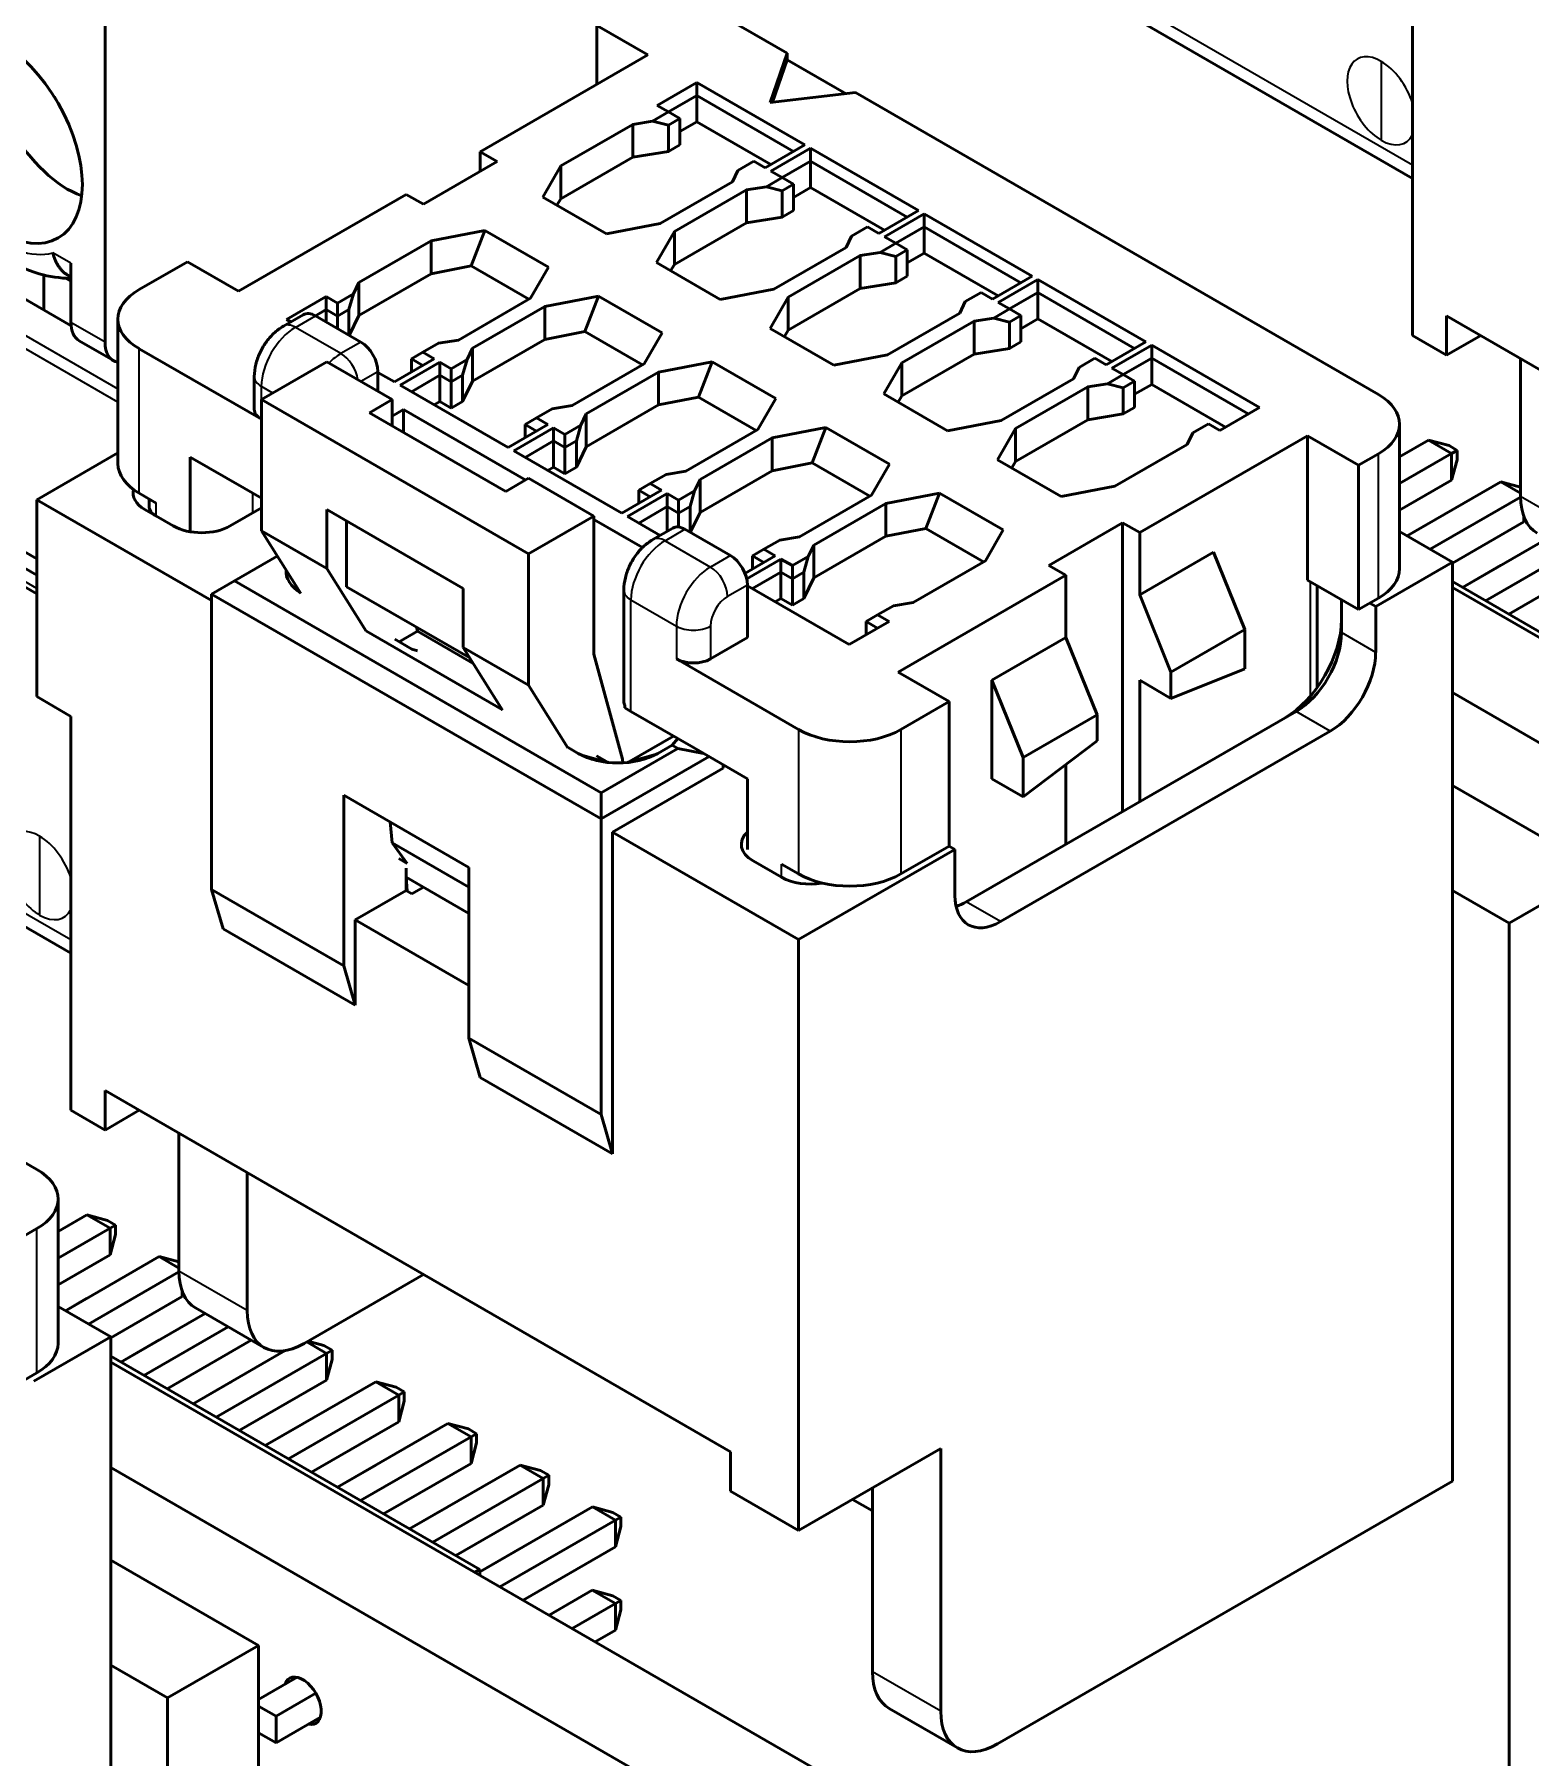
# Model space of a CAD drawing. Header units: millimetres. Extents: x 3100 to 5091, y 868 to 1900.
# Drawn here: x 4160.85 to 4179.46, y 1714.33 to 1735.76 of the extents above; entities that cross this region are included whole.
import ezdxf

# ---------------------------------------------------------------- set-up
doc = ezdxf.new("R2010")
doc.units = ezdxf.units.MM
doc.header["$LTSCALE"] = 1.8
doc.layers.add('외형선(ISO)', color=7, linetype='Continuous', lineweight=50)
doc.layers.add('좁은 외형선(ISO)', color=7, linetype='Continuous', lineweight=35)

msp = doc.modelspace()

# ---------------------------------------------------------------- linework, layer by layer
at = {"layer": '외형선(ISO)'}
for p, q in [((4169.58, 1738.827), (4177.994, 1733.969)), ((4177.994, 1732.015), (4177.994, 1736.914)), ((4161.731, 1731.934), (4161.731, 1736.669)), ((4167.847, 1735.139), (4167.847, 1735.873)), ((4167.847, 1735.873), (4168.484, 1735.506)), ((4169.367, 1736.016), (4170.216, 1735.526)), ((4166.398, 1734.302), (4168.484, 1735.506)), ((4170.216, 1735.526), (4170.004, 1734.914)), ((4170.216, 1735.445), (4170.033, 1734.917)), ((4170.216, 1735.526), (4170.216, 1735.445)), ((4170.947, 1735.023), (4170.216, 1735.445)), ((4169.092, 1735.163), (4168.597, 1734.877)), ((4170.435, 1734.387), (4169.092, 1735.163)), ((4169.092, 1735.163), (4169.092, 1735)), ((4161.1, 1734.983), (4161.192, 1734.823)), ((4169.092, 1735), (4168.738, 1734.796)), ((4169.092, 1735), (4169.092, 1734.673)), ((4170.294, 1734.306), (4169.092, 1735)), ((4170.004, 1734.914), (4171.064, 1735.036)), ((4171.064, 1735.036), (4177.57, 1731.281)), ((4168.738, 1734.796), (4168.542, 1734.682)), ((4168.597, 1734.877), (4168.738, 1734.796)), ((4168.738, 1734.796), (4168.88, 1734.714)), ((4167.398, 1734.124), (4168.296, 1734.642)), ((4168.542, 1734.682), (4168.296, 1734.642)), ((4168.296, 1734.642), (4168.296, 1734.234)), ((4168.542, 1734.682), (4168.738, 1734.632)), ((4168.88, 1734.714), (4168.738, 1734.632)), ((4168.738, 1734.632), (4168.738, 1734.306)), ((4168.88, 1734.714), (4168.88, 1734.387)), ((4169.092, 1734.673), (4168.88, 1734.551)), ((4170.011, 1734.142), (4169.092, 1734.673)), ((4160.882, 1729.035), (4151.584, 1734.404)), ((4160.882, 1729.239), (4151.76, 1734.506)), ((4168.738, 1734.306), (4168.296, 1734.234)), ((4168.88, 1734.387), (4168.738, 1734.306)), ((4169.94, 1734.102), (4170.435, 1734.387)), ((4170.506, 1734.347), (4170.011, 1734.061)), ((4171.849, 1733.571), (4170.506, 1734.347)), ((4170.506, 1734.347), (4170.506, 1734.183)), ((4151.625, 1734.149), (4160.882, 1728.804)), ((4165.69, 1733.648), (4166.61, 1734.179)), ((4166.398, 1734.302), (4166.398, 1734.057)), ((4166.61, 1734.179), (4166.398, 1734.302)), ((4167.175, 1733.738), (4167.398, 1734.124)), ((4167.398, 1733.716), (4168.296, 1734.234)), ((4167.398, 1734.124), (4167.398, 1733.716)), ((4169.602, 1734.07), (4169.799, 1734.183)), ((4169.799, 1734.183), (4169.94, 1734.102)), ((4170.506, 1734.183), (4170.152, 1733.979)), ((4170.506, 1734.183), (4170.506, 1733.857)), ((4171.708, 1733.489), (4170.506, 1734.183)), ((4169.534, 1733.928), (4168.636, 1733.41)), ((4169.534, 1733.928), (4169.602, 1734.07)), ((4170.152, 1733.979), (4169.956, 1733.866)), ((4170.011, 1734.061), (4170.152, 1733.979)), ((4170.152, 1733.979), (4170.294, 1733.897)), ((4170.294, 1733.897), (4170.152, 1733.816)), ((4170.294, 1733.897), (4170.294, 1733.571)), ((4163.392, 1732.567), (4165.478, 1733.771)), ((4165.478, 1733.771), (4165.69, 1733.648)), ((4167.967, 1733.281), (4167.175, 1733.738)), ((4167.352, 1733.636), (4167.398, 1733.716)), ((4168.812, 1733.308), (4169.71, 1733.826)), ((4169.956, 1733.866), (4169.71, 1733.826)), ((4169.71, 1733.826), (4169.71, 1733.418)), ((4169.956, 1733.866), (4170.152, 1733.816)), ((4170.152, 1733.816), (4170.152, 1733.489)), ((4170.506, 1733.857), (4170.294, 1733.734)), ((4171.425, 1733.326), (4170.506, 1733.857)), ((4170.152, 1733.489), (4169.71, 1733.418)), ((4170.294, 1733.571), (4170.152, 1733.489)), ((4171.354, 1733.285), (4171.849, 1733.571)), ((4171.92, 1733.53), (4171.425, 1733.244)), ((4173.264, 1732.754), (4171.92, 1733.53)), ((4171.92, 1733.53), (4171.92, 1733.367)), ((4165.786, 1733.193), (4166.454, 1733.322)), ((4166.284, 1732.881), (4166.454, 1733.322)), ((4166.454, 1733.322), (4167.246, 1732.865)), ((4168.636, 1733.41), (4167.967, 1733.281)), ((4168.59, 1732.922), (4168.812, 1733.308)), ((4168.812, 1732.899), (4169.71, 1733.418)), ((4168.812, 1733.308), (4168.812, 1732.899)), ((4170.948, 1733.112), (4171.017, 1733.253)), ((4171.017, 1733.253), (4171.213, 1733.367)), ((4171.213, 1733.367), (4171.354, 1733.285)), ((4171.425, 1733.244), (4171.567, 1733.163)), ((4171.92, 1733.367), (4171.567, 1733.163)), ((4171.92, 1733.367), (4171.92, 1733.04)), ((4173.122, 1732.673), (4171.92, 1733.367)), ((4164.888, 1732.675), (4165.786, 1733.193)), ((4165.786, 1733.193), (4165.786, 1732.785)), ((4170.948, 1733.112), (4170.05, 1732.593)), ((4171.37, 1733.049), (4171.125, 1733.01)), ((4171.567, 1733.163), (4171.37, 1733.049)), ((4171.37, 1733.049), (4171.567, 1732.999)), ((4171.567, 1733.163), (4171.708, 1733.081)), ((4171.708, 1733.081), (4171.567, 1732.999)), ((4171.708, 1733.081), (4171.708, 1732.754)), ((4171.92, 1733.04), (4171.708, 1732.918)), ((4172.839, 1732.509), (4171.92, 1733.04)), ((4161.306, 1732.914), (4161.306, 1732.179)), ((4162.756, 1732.934), (4162.155, 1732.587)), ((4162.756, 1732.934), (4163.392, 1732.567)), ((4165.786, 1732.785), (4166.284, 1732.881)), ((4166.284, 1732.881), (4167.002, 1732.467)), ((4167.246, 1732.865), (4167.023, 1732.479)), ((4169.382, 1732.464), (4168.59, 1732.922)), ((4168.766, 1732.82), (4168.812, 1732.899)), ((4170.227, 1732.491), (4171.125, 1733.01)), ((4171.125, 1733.01), (4171.125, 1732.601)), ((4171.567, 1732.999), (4171.567, 1732.673)), ((4161.308, 1732.137), (4160.324, 1732.705)), ((4160.971, 1732.332), (4160.971, 1732.768)), ((4161.243, 1732.729), (4161.306, 1732.693)), ((4161.306, 1732.744), (4161.262, 1732.77)), ((4164.888, 1732.675), (4164.819, 1732.533)), ((4164.888, 1732.266), (4165.786, 1732.785)), ((4164.888, 1732.675), (4164.888, 1732.266)), ((4170.05, 1732.593), (4169.382, 1732.464)), ((4170.227, 1732.083), (4171.125, 1732.601)), ((4171.567, 1732.673), (4171.125, 1732.601)), ((4171.708, 1732.754), (4171.567, 1732.673)), ((4172.769, 1732.469), (4173.264, 1732.754)), ((4173.334, 1732.714), (4172.839, 1732.428)), ((4174.678, 1731.938), (4173.334, 1732.714)), ((4173.334, 1732.714), (4173.334, 1732.55)), ((4164.481, 1732.501), (4163.986, 1732.215)), ((4164.623, 1732.42), (4164.481, 1732.501)), ((4164.481, 1732.501), (4164.481, 1732.338)), ((4164.819, 1732.533), (4164.623, 1732.42)), ((4164.623, 1732.42), (4164.623, 1732.256)), ((4164.819, 1732.533), (4164.764, 1732.338)), ((4167.023, 1732.479), (4166.125, 1731.96)), ((4166.302, 1731.858), (4167.2, 1732.377)), ((4167.2, 1732.377), (4167.868, 1732.505)), ((4167.2, 1732.377), (4167.2, 1731.968)), ((4167.699, 1732.064), (4167.868, 1732.505)), ((4167.868, 1732.505), (4168.66, 1732.048)), ((4170.004, 1732.105), (4170.227, 1732.491)), ((4170.227, 1732.491), (4170.227, 1732.083)), ((4172.362, 1732.295), (4172.431, 1732.437)), ((4172.431, 1732.437), (4172.627, 1732.55)), ((4172.627, 1732.55), (4172.769, 1732.469)), ((4172.839, 1732.428), (4172.981, 1732.346)), ((4173.334, 1732.55), (4172.981, 1732.346)), ((4173.334, 1732.55), (4173.334, 1732.224)), ((4174.536, 1731.856), (4173.334, 1732.55)), ((4161.891, 1730.423), (4161.891, 1732.22)), ((4163.949, 1732.132), (4164.197, 1732.275)), ((4163.986, 1732.215), (4164.04, 1732.185)), ((4164.481, 1732.338), (4164.347, 1732.26)), ((4164.913, 1731.934), (4164.347, 1732.26)), ((4164.481, 1732.338), (4164.481, 1732.183)), ((4164.623, 1732.256), (4164.481, 1732.338)), ((4164.764, 1732.338), (4164.623, 1732.256)), ((4164.623, 1732.256), (4164.623, 1732.101)), ((4164.764, 1732.338), (4164.764, 1732.019)), ((4164.888, 1732.266), (4164.767, 1732.018)), ((4172.362, 1732.295), (4171.464, 1731.777)), ((4171.641, 1731.675), (4172.539, 1732.193)), ((4172.784, 1732.233), (4172.539, 1732.193)), ((4172.539, 1732.193), (4172.539, 1731.785)), ((4172.981, 1732.346), (4172.784, 1732.233)), ((4172.784, 1732.233), (4172.981, 1732.183)), ((4172.981, 1732.346), (4173.122, 1732.264)), ((4173.122, 1732.264), (4172.981, 1732.183)), ((4172.981, 1732.183), (4172.981, 1731.856)), ((4173.122, 1732.264), (4173.122, 1731.938)), ((4173.334, 1732.224), (4173.122, 1732.101)), ((4174.254, 1731.693), (4173.334, 1732.224)), ((4178.418, 1731.77), (4178.418, 1732.26)), ((4186.197, 1727.77), (4178.418, 1732.26)), ((4161.41, 1731.95), (4161.834, 1731.705)), ((4165.88, 1731.921), (4166.125, 1731.96)), ((4166.302, 1731.45), (4167.2, 1731.968)), ((4167.2, 1731.968), (4167.699, 1732.064)), ((4167.699, 1732.064), (4168.416, 1731.65)), ((4168.66, 1732.048), (4168.438, 1731.662)), ((4170.796, 1731.648), (4170.004, 1732.105)), ((4170.181, 1732.003), (4170.227, 1732.083)), ((4178.418, 1731.77), (4177.994, 1732.015)), ((4178.418, 1731.77), (4178.843, 1732.015)), ((4163.675, 1730.974), (4162.155, 1731.852)), ((4165.683, 1731.807), (4165.542, 1731.726)), ((4165.683, 1731.807), (4165.88, 1731.921)), ((4165.825, 1731.726), (4165.683, 1731.807)), ((4166.302, 1731.858), (4166.233, 1731.716)), ((4166.302, 1731.858), (4166.302, 1731.45)), ((4171.464, 1731.777), (4170.796, 1731.648)), ((4171.641, 1731.266), (4172.539, 1731.785)), ((4172.981, 1731.856), (4172.539, 1731.785)), ((4173.122, 1731.938), (4172.981, 1731.856)), ((4173.845, 1731.62), (4174.041, 1731.734)), ((4174.041, 1731.734), (4174.183, 1731.652)), ((4174.183, 1731.652), (4174.678, 1731.938)), ((4174.749, 1731.897), (4174.254, 1731.611)), ((4174.749, 1731.734), (4174.395, 1731.53)), ((4176.092, 1731.121), (4174.749, 1731.897)), ((4174.749, 1731.897), (4174.749, 1731.734)), ((4175.951, 1731.04), (4174.749, 1731.734)), ((4174.749, 1731.734), (4174.749, 1731.407)), ((4164.488, 1731.689), (4163.675, 1731.219)), ((4164.488, 1731.689), (4165.302, 1731.219)), ((4165.125, 1731.321), (4165.125, 1731.566)), ((4165.125, 1731.558), (4165.33, 1731.44)), ((4165.33, 1731.44), (4165.825, 1731.726)), ((4165.896, 1731.685), (4165.401, 1731.399)), ((4165.542, 1731.726), (4165.542, 1731.562)), ((4165.683, 1731.644), (4165.542, 1731.726)), ((4165.896, 1731.521), (4165.542, 1731.317)), ((4166.037, 1731.603), (4165.896, 1731.685)), ((4165.896, 1731.685), (4165.896, 1731.521)), ((4165.896, 1731.521), (4165.896, 1731.195)), ((4166.037, 1731.44), (4165.896, 1731.521)), ((4166.233, 1731.716), (4166.037, 1731.603)), ((4166.037, 1731.603), (4166.037, 1731.44)), ((4166.178, 1731.521), (4166.037, 1731.44)), ((4166.233, 1731.716), (4166.178, 1731.521)), ((4166.178, 1731.521), (4166.178, 1731.195)), ((4168.438, 1731.662), (4167.54, 1731.144)), ((4167.716, 1731.042), (4168.614, 1731.56)), ((4168.614, 1731.56), (4169.283, 1731.689)), ((4168.614, 1731.56), (4168.614, 1731.152)), ((4169.113, 1731.248), (4169.283, 1731.689)), ((4169.283, 1731.689), (4170.075, 1731.232)), ((4171.418, 1731.289), (4171.641, 1731.675)), ((4171.641, 1731.675), (4171.641, 1731.266)), ((4173.776, 1731.479), (4173.845, 1731.62)), ((4174.395, 1731.53), (4174.199, 1731.416)), ((4174.254, 1731.611), (4174.395, 1731.53)), ((4174.395, 1731.53), (4174.536, 1731.448)), ((4179.338, 1730.015), (4179.338, 1731.73)), ((4163.587, 1731.097), (4163.587, 1731.505)), ((4165.401, 1731.399), (4166.744, 1730.623)), ((4166.037, 1731.44), (4166.037, 1731.113)), ((4166.302, 1731.45), (4166.178, 1731.195)), ((4173.776, 1731.479), (4172.878, 1730.96)), ((4173.055, 1730.858), (4173.953, 1731.377)), ((4174.199, 1731.416), (4173.953, 1731.377)), ((4173.953, 1731.377), (4173.953, 1730.968)), ((4174.199, 1731.416), (4174.395, 1731.366)), ((4174.536, 1731.448), (4174.395, 1731.366)), ((4174.395, 1731.366), (4174.395, 1731.04)), ((4174.536, 1731.448), (4174.536, 1731.121)), ((4174.749, 1731.407), (4174.536, 1731.285)), ((4175.668, 1730.876), (4174.749, 1731.407)), ((4163.675, 1731.219), (4166.999, 1729.301)), ((4163.675, 1731.219), (4163.675, 1729.586)), ((4165.302, 1731.219), (4165.019, 1731.056)), ((4165.302, 1730.893), (4165.302, 1731.219)), ((4165.302, 1731.015), (4165.443, 1731.097)), ((4166.963, 1730.219), (4165.443, 1731.097)), ((4165.443, 1731.097), (4165.443, 1730.811)), ((4165.896, 1731.195), (4165.825, 1731.154)), ((4166.037, 1731.113), (4165.896, 1731.195)), ((4166.178, 1731.195), (4166.037, 1731.113)), ((4167.098, 1730.991), (4167.294, 1731.104)), ((4167.294, 1731.104), (4167.54, 1731.144)), ((4167.716, 1730.633), (4168.614, 1731.152)), ((4168.614, 1731.152), (4169.113, 1731.248)), ((4169.113, 1731.248), (4169.831, 1730.834)), ((4170.075, 1731.232), (4169.852, 1730.846)), ((4172.21, 1730.831), (4171.418, 1731.289)), ((4171.595, 1731.187), (4171.641, 1731.266)), ((4174.536, 1731.121), (4174.395, 1731.04)), ((4175.597, 1730.836), (4176.092, 1731.121)), ((4165.019, 1731.056), (4166.716, 1730.076)), ((4166.744, 1730.623), (4167.239, 1730.909)), ((4167.098, 1730.991), (4166.956, 1730.909)), ((4166.956, 1730.909), (4166.956, 1730.746)), ((4167.098, 1730.827), (4166.956, 1730.909)), ((4167.239, 1730.909), (4167.098, 1730.991)), ((4167.648, 1730.9), (4167.451, 1730.787)), ((4167.648, 1730.9), (4167.593, 1730.705)), ((4167.716, 1731.042), (4167.648, 1730.9)), ((4167.716, 1731.042), (4167.716, 1730.633)), ((4172.878, 1730.96), (4172.21, 1730.831)), ((4173.055, 1730.45), (4173.953, 1730.968)), ((4174.395, 1731.04), (4173.953, 1730.968)), ((4175.259, 1730.804), (4175.456, 1730.917)), ((4175.456, 1730.917), (4175.597, 1730.836)), ((4177.833, 1729.117), (4177.833, 1730.913)), ((4167.31, 1730.868), (4166.815, 1730.582)), ((4167.31, 1730.705), (4166.956, 1730.501)), ((4167.451, 1730.787), (4167.31, 1730.868)), ((4167.31, 1730.868), (4167.31, 1730.705)), ((4167.31, 1730.705), (4167.31, 1730.378)), ((4167.451, 1730.623), (4167.31, 1730.705)), ((4167.451, 1730.787), (4167.451, 1730.623)), ((4167.593, 1730.705), (4167.451, 1730.623)), ((4167.593, 1730.705), (4167.593, 1730.378)), ((4169.852, 1730.846), (4168.954, 1730.327)), ((4169.131, 1730.225), (4170.029, 1730.744)), ((4170.029, 1730.744), (4170.697, 1730.872)), ((4170.029, 1730.744), (4170.029, 1730.335)), ((4170.527, 1730.431), (4170.697, 1730.872)), ((4170.697, 1730.872), (4171.489, 1730.415)), ((4172.832, 1730.472), (4173.055, 1730.858)), ((4173.055, 1730.858), (4173.055, 1730.45)), ((4175.19, 1730.662), (4174.292, 1730.144)), ((4176.686, 1730.77), (4174.6, 1729.566)), ((4175.19, 1730.662), (4175.259, 1730.804)), ((4177.322, 1730.403), (4176.686, 1730.77)), ((4176.686, 1730.77), (4176.686, 1728.974)), ((4177.833, 1730.507), (4178.193, 1730.715)), ((4178.193, 1730.715), (4178.48, 1730.549)), ((4178.193, 1730.715), (4178.448, 1730.647)), ((4160.882, 1729.974), (4161.891, 1730.557)), ((4162.791, 1729.575), (4162.791, 1730.505)), ((4163.463, 1730.117), (4162.791, 1730.505)), ((4166.815, 1730.582), (4168.158, 1729.807)), ((4167.451, 1730.623), (4167.451, 1730.297)), ((4167.716, 1730.633), (4167.593, 1730.378)), ((4173.624, 1730.015), (4172.832, 1730.472)), ((4173.009, 1730.37), (4173.055, 1730.45)), ((4177.57, 1730.546), (4177.322, 1730.403)), ((4178.48, 1730.549), (4177.833, 1730.175)), ((4178.448, 1730.647), (4178.549, 1730.588)), ((4178.549, 1730.588), (4178.48, 1730.549)), ((4178.48, 1730.549), (4178.48, 1730.217)), ((4178.48, 1730.217), (4178.549, 1730.472)), ((4178.549, 1730.472), (4178.549, 1730.588)), ((4166.999, 1730.24), (4166.716, 1730.076)), ((4166.999, 1730.24), (4167.812, 1729.77)), ((4167.31, 1730.378), (4167.239, 1730.338)), ((4167.451, 1730.297), (4167.31, 1730.378)), ((4167.593, 1730.378), (4167.451, 1730.297)), ((4168.512, 1730.174), (4168.708, 1730.288)), ((4168.708, 1730.288), (4168.954, 1730.327)), ((4169.131, 1729.817), (4170.029, 1730.335)), ((4170.029, 1730.335), (4170.527, 1730.431)), ((4170.527, 1730.431), (4171.245, 1730.017)), ((4171.489, 1730.415), (4171.266, 1730.029)), ((4177.322, 1728.607), (4177.322, 1730.403)), ((4162.155, 1730.056), (4162.367, 1729.933)), ((4163.675, 1729.995), (4163.463, 1730.117)), ((4168.158, 1729.807), (4168.653, 1730.093)), ((4168.724, 1730.052), (4168.229, 1729.766)), ((4168.512, 1730.174), (4168.37, 1730.093)), ((4168.37, 1730.093), (4168.37, 1729.929)), ((4168.512, 1730.011), (4168.37, 1730.093)), ((4168.653, 1730.093), (4168.512, 1730.174)), ((4168.865, 1729.97), (4168.724, 1730.052)), ((4168.724, 1730.052), (4168.724, 1729.888)), ((4169.062, 1730.083), (4168.865, 1729.97)), ((4169.062, 1730.083), (4169.007, 1729.888)), ((4169.131, 1730.225), (4169.062, 1730.083)), ((4169.131, 1730.225), (4169.131, 1729.817)), ((4171.266, 1730.029), (4170.368, 1729.511)), ((4171.443, 1729.927), (4172.111, 1730.056)), ((4171.941, 1729.615), (4172.111, 1730.056)), ((4172.111, 1730.056), (4172.903, 1729.599)), ((4174.292, 1730.144), (4173.624, 1730.015)), ((4177.833, 1729.844), (4178.48, 1730.217)), ((4177.926, 1729.524), (4179.091, 1730.196)), ((4179.091, 1730.196), (4179.338, 1730.054)), ((4179.091, 1730.196), (4179.338, 1730.13)), ((4160.882, 1727.525), (4160.882, 1729.974)), ((4163.056, 1728.719), (4160.882, 1729.974)), ((4162.226, 1729.852), (4162.579, 1729.648)), ((4162.279, 1729.893), (4162.279, 1729.984)), ((4163.675, 1729.872), (4163.286, 1729.648)), ((4164.488, 1729.117), (4164.488, 1729.852)), ((4164.488, 1729.852), (4166.185, 1728.872)), ((4168.724, 1729.888), (4168.37, 1729.684)), ((4168.724, 1729.888), (4168.724, 1729.582)), ((4168.865, 1729.807), (4168.724, 1729.888)), ((4168.865, 1729.97), (4168.865, 1729.807)), ((4169.007, 1729.888), (4168.865, 1729.807)), ((4168.865, 1729.807), (4168.865, 1729.635)), ((4169.007, 1729.888), (4169.007, 1729.57)), ((4169.131, 1729.817), (4169.01, 1729.568)), ((4170.545, 1729.409), (4171.443, 1729.927)), ((4171.443, 1729.927), (4171.443, 1729.519)), ((4179.338, 1730.007), (4178.214, 1729.358)), ((4164.736, 1729.709), (4164.736, 1728.892)), ((4167.812, 1729.77), (4166.999, 1729.301)), ((4167.812, 1728.055), (4167.812, 1729.77)), ((4168.417, 1729.38), (4167.812, 1729.729)), ((4168.229, 1729.766), (4168.636, 1729.531)), ((4168.546, 1729.479), (4168.793, 1729.622)), ((4168.943, 1729.607), (4169.509, 1729.28)), ((4171.443, 1729.519), (4171.941, 1729.615)), ((4171.941, 1729.615), (4172.659, 1729.201)), ((4172.903, 1729.599), (4172.68, 1729.213)), ((4174.388, 1729.688), (4173.469, 1729.158)), ((4174.388, 1729.688), (4174.388, 1726.096)), ((4174.6, 1729.566), (4174.388, 1729.688)), ((4177.926, 1729.524), (4178.193, 1729.678)), ((4178.193, 1729.678), (4178.193, 1729.678)), ((4178.193, 1729.678), (4178.193, 1729.678)), ((4178.489, 1729.185), (4179.378, 1729.698)), ((4179.378, 1729.765), (4179.378, 1729.698)), ((4179.378, 1729.698), (4179.389, 1729.739)), ((4163.675, 1729.586), (4164.488, 1729.117)), ((4163.675, 1729.586), (4164.165, 1728.808)), ((4169.926, 1729.358), (4170.122, 1729.471)), ((4170.122, 1729.471), (4170.368, 1729.511)), ((4170.545, 1729.409), (4170.476, 1729.267)), ((4170.545, 1729.001), (4171.443, 1729.519)), ((4170.545, 1729.409), (4170.545, 1729.001)), ((4174.6, 1728.79), (4174.6, 1729.566)), ((4178.489, 1729.199), (4177.833, 1729.577)), ((4178.615, 1728.884), (4179.663, 1729.489)), ((4152.892, 1729.193), (4161.306, 1724.335)), ((4163.339, 1728.964), (4163.873, 1729.272)), ((4166.999, 1729.301), (4166.999, 1727.668)), ((4169.69, 1729.058), (4170.067, 1729.276)), ((4170.138, 1729.235), (4169.712, 1728.989)), ((4169.926, 1729.358), (4169.785, 1729.276)), ((4169.785, 1729.276), (4169.785, 1729.113)), ((4169.926, 1729.194), (4169.785, 1729.276)), ((4170.067, 1729.276), (4169.926, 1729.358)), ((4170.28, 1729.154), (4170.138, 1729.235)), ((4170.138, 1729.235), (4170.138, 1729.072)), ((4170.476, 1729.267), (4170.28, 1729.154)), ((4170.476, 1729.267), (4170.421, 1729.072)), ((4172.68, 1729.213), (4171.782, 1728.694)), ((4175.519, 1729.321), (4174.6, 1728.79)), ((4175.519, 1729.321), (4175.908, 1728.362)), ((4177.535, 1728.647), (4178.489, 1729.199)), ((4178.489, 1729.199), (4178.489, 1717.768)), ((4179.95, 1729.323), (4178.902, 1728.718)), ((4163.339, 1728.964), (4163.056, 1728.8)), ((4167.9, 1726.331), (4163.339, 1728.964)), ((4164.488, 1729.117), (4164.979, 1728.338)), ((4170.138, 1729.072), (4169.785, 1728.868)), ((4170.28, 1728.99), (4170.138, 1729.072)), ((4170.138, 1729.072), (4170.138, 1728.745)), ((4170.28, 1729.154), (4170.28, 1728.99)), ((4170.421, 1729.072), (4170.28, 1728.99)), ((4170.28, 1728.99), (4170.28, 1728.664)), ((4170.421, 1729.072), (4170.421, 1728.745)), ((4170.545, 1729.001), (4170.421, 1728.745)), ((4173.681, 1729.035), (4171.595, 1727.831)), ((4173.469, 1729.158), (4173.681, 1729.035)), ((4173.681, 1729.035), (4173.681, 1728.26)), ((4177.322, 1728.607), (4176.686, 1728.974)), ((4178.489, 1728.957), (4183.078, 1726.306)), ((4178.615, 1728.884), (4179.091, 1729.159)), ((4179.091, 1729.159), (4179.091, 1729.159)), ((4179.091, 1729.159), (4179.091, 1729.159)), ((4179.19, 1728.552), (4180.237, 1729.157)), ((4167.9, 1726.004), (4163.056, 1728.8)), ((4163.056, 1725.126), (4163.056, 1728.8)), ((4164.736, 1728.892), (4166.266, 1728.009)), ((4166.185, 1728.137), (4166.185, 1728.872)), ((4168.184, 1727.463), (4168.184, 1728.851)), ((4169.721, 1728.26), (4169.721, 1728.913)), ((4169.721, 1728.905), (4170.987, 1728.174)), ((4170.138, 1728.745), (4170.067, 1728.705)), ((4170.28, 1728.664), (4170.138, 1728.745)), ((4170.421, 1728.745), (4170.28, 1728.664)), ((4174.989, 1727.831), (4174.6, 1728.79)), ((4176.809, 1728.903), (4176.809, 1727.642)), ((4177.322, 1728.607), (4177.57, 1728.749)), ((4187.413, 1723.733), (4178.489, 1728.884)), ((4171.34, 1728.541), (4171.199, 1728.46)), ((4171.34, 1728.541), (4171.537, 1728.655)), ((4171.482, 1728.46), (4171.34, 1728.541)), ((4171.537, 1728.655), (4171.782, 1728.694)), ((4177.11, 1728.321), (4177.11, 1728.729)), ((4177.535, 1728.647), (4177.464, 1728.688)), ((4177.535, 1728.076), (4177.535, 1728.647)), ((4166.673, 1727.363), (4164.981, 1728.34)), ((4165.388, 1728.207), (4165.617, 1728.34)), ((4165.617, 1728.34), (4165.603, 1728.392)), ((4166.31, 1727.939), (4165.617, 1728.34)), ((4170.987, 1728.174), (4171.482, 1728.46)), ((4171.34, 1728.378), (4171.199, 1728.46)), ((4171.199, 1728.46), (4171.199, 1728.296)), ((4175.908, 1728.362), (4174.989, 1727.831)), ((4175.908, 1727.872), (4175.908, 1728.362)), ((4165.335, 1728.238), (4165.547, 1728.115)), ((4165.618, 1728.095), (4165.547, 1728.115)), ((4166.185, 1728.137), (4166.676, 1727.359)), ((4166.185, 1728.137), (4166.999, 1727.668)), ((4169.261, 1727.994), (4169.721, 1728.26)), ((4173.681, 1728.26), (4172.762, 1727.729)), ((4173.681, 1728.26), (4174.07, 1727.3)), ((4168.165, 1726.749), (4167.812, 1728.055)), ((4170.357, 1727.116), (4168.837, 1727.994)), ((4166.999, 1727.668), (4167.489, 1726.889)), ((4172.231, 1727.463), (4171.595, 1727.831)), ((4172.762, 1727.729), (4172.762, 1726.504)), ((4173.15, 1726.769), (4172.762, 1727.729)), ((4174.6, 1726.218), (4174.6, 1727.729)), ((4174.6, 1727.729), (4174.989, 1727.504)), ((4174.989, 1727.504), (4175.908, 1727.872)), ((4174.989, 1727.831), (4174.989, 1727.504)), ((4160.882, 1727.525), (4161.306, 1727.28)), ((4172.231, 1727.463), (4171.63, 1727.116)), ((4172.231, 1725.667), (4172.231, 1727.463)), ((4186.279, 1723.079), (4178.489, 1727.576)), ((4161.306, 1722.381), (4161.306, 1727.28)), ((4168.194, 1727.386), (4168.194, 1727.419)), ((4168.194, 1727.386), (4168.271, 1727.341)), ((4168.271, 1727.341), (4169.049, 1726.892)), ((4172.443, 1724.973), (4176.545, 1727.341)), ((4174.07, 1727.3), (4173.15, 1726.769)), ((4174.07, 1726.974), (4174.07, 1727.3)), ((4168.802, 1727.035), (4168.252, 1726.717)), ((4172.868, 1724.728), (4176.969, 1727.096)), ((4167.615, 1726.819), (4167.491, 1726.891)), ((4167.9, 1726.331), (4168.855, 1726.882)), ((4168.784, 1726.923), (4168.605, 1726.819)), ((4168.784, 1726.923), (4168.855, 1727.004)), ((4168.784, 1726.923), (4168.855, 1726.882)), ((4169.173, 1726.82), (4168.855, 1726.882)), ((4169.721, 1726.504), (4169.049, 1726.892)), ((4173.15, 1726.28), (4174.07, 1726.974)), ((4167.845, 1726.789), (4167.969, 1726.717)), ((4167.9, 1726.004), (4169.244, 1726.78)), ((4168.042, 1725.841), (4169.42, 1726.637)), ((4168.171, 1726.702), (4168.165, 1726.749)), ((4169.42, 1726.678), (4169.42, 1726.637)), ((4173.15, 1726.769), (4173.15, 1726.28)), ((4173.681, 1726.68), (4173.681, 1725.688)), ((4169.721, 1726.504), (4169.721, 1725.626)), ((4172.762, 1726.504), (4173.15, 1726.28)), ((4178.489, 1726.422), (4180.328, 1725.361)), ((4164.701, 1724.177), (4164.701, 1726.3)), ((4166.256, 1725.402), (4164.701, 1726.3)), ((4167.9, 1726.004), (4167.9, 1726.331)), ((4165.3, 1725.709), (4165.276, 1725.968)), ((4167.9, 1722.33), (4167.9, 1726.004)), ((4170.357, 1724.504), (4168.042, 1725.841)), ((4168.042, 1725.841), (4168.042, 1721.84)), ((4166.256, 1725.157), (4165.3, 1725.709)), ((4165.49, 1725.452), (4165.3, 1725.709)), ((4170.357, 1724.504), (4172.302, 1725.626)), ((4171.63, 1725.32), (4172.231, 1725.667)), ((4172.302, 1725.626), (4172.231, 1725.667)), ((4172.302, 1725.626), (4172.302, 1725.055)), ((4154.377, 1725.402), (4160.882, 1721.646)), ((4165.386, 1725.513), (4165.49, 1725.452)), ((4165.476, 1725.391), (4165.476, 1725.115)), ((4166.256, 1723.279), (4166.256, 1725.402)), ((4169.792, 1725.483), (4170.145, 1725.279)), ((4170.145, 1725.443), (4170.357, 1725.32)), ((4179.196, 1724.708), (4180.328, 1725.361)), ((4164.701, 1724.177), (4163.056, 1725.126)), ((4163.198, 1724.636), (4163.056, 1725.126)), ((4165.476, 1725.115), (4164.842, 1724.749)), ((4165.478, 1725.279), (4165.476, 1725.282)), ((4165.547, 1725.074), (4165.476, 1725.115)), ((4166.256, 1724.83), (4165.478, 1725.279)), ((4165.487, 1725.109), (4165.478, 1725.279)), ((4165.547, 1725.074), (4165.69, 1725.157)), ((4179.196, 1724.708), (4178.489, 1725.116)), ((4164.842, 1724.749), (4166.256, 1723.932)), ((4164.842, 1724.749), (4164.842, 1723.687)), ((4179.196, 1711.154), (4179.196, 1724.708)), ((4164.842, 1723.687), (4163.198, 1724.636)), ((4170.357, 1717.155), (4170.357, 1724.504)), ((4164.842, 1723.687), (4164.701, 1724.177)), ((4167.9, 1722.33), (4166.256, 1723.279)), ((4166.398, 1722.789), (4166.256, 1723.279)), ((4168.042, 1721.84), (4166.398, 1722.789)), ((4161.731, 1722.136), (4161.731, 1722.626)), ((4169.509, 1718.135), (4161.731, 1722.626)), ((4161.731, 1722.136), (4161.306, 1722.381)), ((4161.731, 1722.136), (4162.155, 1722.381)), ((4168.042, 1721.84), (4167.9, 1722.33)), ((4162.65, 1720.38), (4162.65, 1722.095)), ((4163.498, 1719.89), (4163.498, 1721.605)), ((4161.146, 1719.482), (4161.146, 1721.278)), ((4161.146, 1720.873), (4161.505, 1721.08)), ((4161.505, 1721.08), (4161.793, 1720.914)), ((4161.505, 1721.08), (4161.76, 1721.012)), ((4160.882, 1720.911), (4160.635, 1720.768)), ((4161.793, 1720.914), (4161.146, 1720.541)), ((4161.76, 1721.012), (4161.861, 1720.954)), ((4161.861, 1720.954), (4161.793, 1720.914)), ((4161.793, 1720.914), (4161.793, 1720.582)), ((4161.793, 1720.582), (4161.861, 1720.837)), ((4161.861, 1720.837), (4161.861, 1720.954)), ((4161.146, 1720.209), (4161.793, 1720.582)), ((4161.238, 1719.889), (4162.403, 1720.562)), ((4162.403, 1720.562), (4162.65, 1720.419)), ((4162.403, 1720.562), (4162.65, 1720.495)), ((4162.65, 1720.372), (4161.526, 1719.723)), ((4165.69, 1720.34), (4164.206, 1719.482)), ((4161.238, 1719.889), (4161.505, 1720.043)), ((4161.505, 1720.043), (4161.506, 1720.043)), ((4161.505, 1720.043), (4161.506, 1720.043)), ((4161.801, 1719.55), (4162.691, 1720.064)), ((4162.691, 1720.131), (4162.691, 1720.064)), ((4162.691, 1720.064), (4162.701, 1720.104)), ((4161.801, 1719.564), (4161.146, 1719.942)), ((4161.927, 1719.25), (4162.975, 1719.854)), ((4163.706, 1719.433), (4162.857, 1719.923)), ((4160.847, 1719.013), (4161.801, 1719.564)), ((4161.801, 1719.564), (4161.801, 1708.133)), ((4161.927, 1719.25), (4162.403, 1719.525)), ((4163.262, 1719.688), (4162.215, 1719.084)), ((4162.403, 1719.525), (4162.404, 1719.524)), ((4162.403, 1719.525), (4162.404, 1719.525)), ((4162.502, 1718.918), (4163.55, 1719.523)), ((4161.801, 1719.322), (4166.391, 1716.672)), ((4162.825, 1718.731), (4163.973, 1719.393)), ((4164.487, 1719.358), (4163.113, 1718.565)), ((4164.239, 1719.501), (4164.487, 1719.358)), ((4164.253, 1719.51), (4164.454, 1719.456)), ((4164.454, 1719.456), (4164.555, 1719.398)), ((4164.555, 1719.398), (4164.487, 1719.358)), ((4164.487, 1719.358), (4164.487, 1719.026)), ((4164.555, 1719.281), (4164.555, 1719.398)), ((4160.635, 1718.972), (4160.882, 1719.115)), ((4170.725, 1714.098), (4161.801, 1719.249)), ((4164.487, 1719.026), (4164.555, 1719.281)), ((4162.825, 1718.731), (4163.301, 1719.006)), ((4163.301, 1719.006), (4163.302, 1719.006)), ((4163.301, 1719.006), (4163.302, 1719.006)), ((4163.4, 1718.399), (4164.487, 1719.026)), ((4163.723, 1718.212), (4165.097, 1719.006)), ((4165.097, 1719.006), (4165.385, 1718.84)), ((4165.097, 1719.006), (4165.352, 1718.937)), ((4165.352, 1718.937), (4165.453, 1718.879)), ((4165.453, 1718.879), (4165.385, 1718.84)), ((4165.453, 1718.763), (4165.453, 1718.879)), ((4165.385, 1718.84), (4164.011, 1718.046)), ((4165.385, 1718.84), (4165.385, 1718.508)), ((4165.385, 1718.508), (4165.453, 1718.763)), ((4163.723, 1718.212), (4164.199, 1718.487)), ((4164.199, 1718.487), (4164.2, 1718.487)), ((4164.199, 1718.487), (4164.2, 1718.487)), ((4164.298, 1717.88), (4165.385, 1718.508)), ((4164.621, 1717.694), (4165.995, 1718.487)), ((4165.995, 1718.487), (4166.283, 1718.321)), ((4165.995, 1718.487), (4166.25, 1718.419)), ((4166.283, 1718.321), (4164.909, 1717.528)), ((4166.25, 1718.419), (4166.351, 1718.36)), ((4166.351, 1718.36), (4166.283, 1718.321)), ((4166.283, 1718.321), (4166.283, 1717.989)), ((4166.283, 1717.989), (4166.351, 1718.244)), ((4166.351, 1718.244), (4166.351, 1718.36)), ((4169.509, 1717.645), (4169.509, 1718.135)), ((4172.125, 1718.176), (4170.357, 1717.155)), ((4172.125, 1714.91), (4172.125, 1718.176)), ((4169.592, 1713.444), (4161.801, 1717.941)), ((4164.621, 1717.694), (4165.097, 1717.969)), ((4165.097, 1717.969), (4165.098, 1717.968)), ((4165.097, 1717.969), (4165.098, 1717.969)), ((4165.196, 1717.362), (4166.283, 1717.989)), ((4165.519, 1717.175), (4166.894, 1717.968)), ((4166.894, 1717.968), (4167.181, 1717.802)), ((4166.894, 1717.968), (4167.148, 1717.9)), ((4167.148, 1717.9), (4167.249, 1717.842)), ((4167.249, 1717.842), (4167.181, 1717.802)), ((4167.249, 1717.725), (4167.249, 1717.842)), ((4167.181, 1717.802), (4165.807, 1717.009)), ((4167.181, 1717.802), (4167.181, 1717.47)), ((4167.181, 1717.47), (4167.249, 1717.725)), ((4170.357, 1717.155), (4169.509, 1717.645)), ((4171.277, 1715.4), (4171.277, 1717.686)), ((4178.489, 1717.768), (4172.832, 1714.502)), ((4165.519, 1717.175), (4165.995, 1717.45)), ((4165.995, 1717.45), (4165.996, 1717.45)), ((4165.995, 1717.45), (4165.996, 1717.45)), ((4166.094, 1716.843), (4167.181, 1717.47)), ((4166.391, 1716.641), (4167.792, 1717.449)), ((4167.792, 1717.449), (4168.046, 1717.381)), ((4167.792, 1717.449), (4168.079, 1717.284)), ((4168.046, 1717.381), (4168.147, 1717.323)), ((4171.029, 1717.543), (4171.277, 1717.4)), ((4168.079, 1717.284), (4166.643, 1716.454)), ((4168.147, 1717.323), (4168.079, 1717.284)), ((4168.079, 1717.284), (4168.079, 1716.952)), ((4168.079, 1716.952), (4168.147, 1717.207)), ((4168.147, 1717.323), (4168.147, 1717.207)), ((4166.93, 1716.289), (4168.079, 1716.952)), ((4161.801, 1716.788), (4163.64, 1715.726)), ((4166.391, 1716.641), (4166.893, 1716.931)), ((4166.893, 1716.931), (4166.894, 1716.931)), ((4166.893, 1716.931), (4166.894, 1716.931)), ((4166.391, 1716.672), (4166.329, 1716.636)), ((4166.391, 1716.672), (4166.391, 1716.6)), ((4167.253, 1716.102), (4167.791, 1716.413)), ((4167.791, 1716.413), (4168.046, 1716.344)), ((4167.791, 1716.413), (4168.079, 1716.247)), ((4168.046, 1716.344), (4168.147, 1716.286)), ((4168.079, 1716.247), (4167.541, 1715.936)), ((4168.147, 1716.286), (4168.079, 1716.247)), ((4168.079, 1716.247), (4168.079, 1715.915)), ((4168.079, 1715.915), (4168.147, 1716.17)), ((4168.147, 1716.286), (4168.147, 1716.17)), ((4167.828, 1715.77), (4168.079, 1715.915)), ((4162.508, 1715.073), (4163.64, 1715.726)), ((4163.64, 1715.726), (4163.64, 1702.172)), ((4162.508, 1715.073), (4161.801, 1715.481)), ((4163.64, 1715.053), (4164.121, 1715.33)), ((4162.508, 1701.519), (4162.508, 1715.073)), ((4164.352, 1715.132), (4163.858, 1714.847)), ((4163.64, 1714.973), (4163.858, 1714.847)), ((4163.858, 1714.847), (4163.858, 1714.515)), ((4163.858, 1714.515), (4164.409, 1714.833)), ((4172.332, 1714.452), (4171.484, 1714.942)), ((4163.64, 1714.641), (4163.858, 1714.515))]:
    msp.add_line(p, q, dxfattribs=at)
msp.add_ellipse((4160.423, 1734.485), major_axis=(-0.725, 1.256), ratio=0.57735, dxfattribs=at)
for centre, major_axis, start_param, end_param in [((4161.271, 1734.975), (-0.7, 1.212), 0.613952, 2.52764), ((4162.791, 1732.22), (-0.9, 0), 5.497787, 7.068583), ((4161.66, 1732.383), (-0.25, -0.433), 5.497787, 6.283185), ((4164.347, 1732.015), (-0.15, 0.26), 5.497787, 6.283185), ((4162.084, 1732.138), (-0.25, -0.433), 5.497787, 6.491497), ((4164.913, 1731.689), (0.15, -0.26), 0.785398, 2.356194), ((4163.887, 1731.097), (-0.3, 0), 0, 0.785398), ((4176.933, 1730.913), (0.9, 0), 5.497787, 7.068583), ((4162.791, 1730.423), (-0.9, 0), 0, 0.785398), ((4162.579, 1730.056), (-0.5, 0), 6.126157, 7.068583), ((4162.579, 1729.893), (-0.3, 0), 0, 0.785398), ((4180.045, 1730.423), (-0.5, -0.866), 5.497787, 6.283185), ((4162.933, 1729.852), (0.5, 0), 3.926991, 5.497787), ((4168.943, 1729.362), (-0.15, 0.26), 5.497787, 6.283185), ((4169.509, 1729.035), (0.15, -0.26), 0.785398, 2.356194), ((4164.681, 1729.085), (-0.7, 0), 6.244873, 7.019039), ((4176.933, 1729.117), (0.9, 0), 5.497787, 6.283185), ((4176.403, 1728.076), (-0.5, -0.866), 0.785398, 2.356194), ((4176.545, 1727.994), (-0.4, -0.693), 0.785398, 2.356194), ((4169.049, 1728.117), (-0.3, 0), 0.785398, 2.356194), ((4176.969, 1727.749), (0.4, 0.693), 3.926991, 5.497787), ((4168.484, 1727.463), (-0.3, 0), 0, 0.261799), ((4170.994, 1727.484), (0.9, 0), 3.926991, 5.497787), ((4168.11, 1727.105), (-0.7, 0), 0.785398, 2.356194), ((4168.11, 1726.799), (-0.2, 0), 0.785398, 0.919978), ((4168.11, 1726.799), (-0.2, 0), 2.221614, 2.356194), ((4170.145, 1725.688), (-0.5, 0), 5.725586, 7.068583), ((4170.994, 1725.688), (-0.9, 0), 0.785398, 2.356194), ((4170.499, 1725.483), (0.5, 0), 3.926991, 5.014964), ((4172.868, 1725.381), (-0.4, -0.693), 5.497787, 7.068583), ((4172.443, 1725.626), (-0.4, -0.693), 0.55899, 0.785398), ((4160.246, 1721.278), (0.9, 0), 5.497787, 7.068583), ((4163.357, 1720.789), (-0.5, -0.866), 5.497787, 6.283185), ((4164.206, 1720.299), (-0.5, -0.866), 5.497787, 7.068583), ((4160.246, 1719.482), (0.9, 0), 5.497787, 6.283185), ((4164.189, 1715.038), (0.163, -0.281), 5.796125, 9.909717), ((4171.984, 1715.808), (-0.5, -0.866), 5.497787, 6.283185), ((4172.832, 1715.318), (-0.5, -0.866), 5.497787, 7.068583)]:
    msp.add_ellipse(centre, major_axis=major_axis, ratio=0.57735, start_param=start_param, end_param=end_param, dxfattribs=at)
for points, knots in [([(4159.396, 1734.263), (4159.474, 1734.092), (4159.567, 1733.926), (4159.779, 1733.615), (4159.898, 1733.47), (4160.157, 1733.21), (4160.296, 1733.095), (4160.591, 1732.906), (4160.747, 1732.831), (4161.039, 1732.747), (4161.171, 1732.726), (4161.306, 1732.729)], [2.185909, 2.185909, 2.185909, 2.185909, 2.485965, 2.485965, 2.786021, 2.786021, 3.086077, 3.086077, 3.386133, 3.386133, 3.619284, 3.619284, 3.619284, 3.619284]), ([(4161.082, 1733.043), (4161.086, 1733.028), (4161.09, 1733.013), (4161.094, 1732.999), (4161.099, 1732.985), (4161.104, 1732.97), (4161.11, 1732.957), (4161.115, 1732.943), (4161.122, 1732.93), (4161.128, 1732.917), (4161.135, 1732.905), (4161.142, 1732.893), (4161.149, 1732.881), (4161.157, 1732.87), (4161.164, 1732.859), (4161.173, 1732.848), (4161.181, 1732.838), (4161.19, 1732.828), (4161.199, 1732.819), (4161.208, 1732.81), (4161.218, 1732.801), (4161.227, 1732.793), (4161.237, 1732.786), (4161.247, 1732.779), (4161.258, 1732.772), (4161.259, 1732.772), (4161.26, 1732.771), (4161.262, 1732.77)], [0, 0, 0, 0, 0.0500446, 0.0500446, 0.0500446, 0.1003141, 0.1003141, 0.1003141, 0.1505854, 0.1505854, 0.1505854, 0.2006444, 0.2006444, 0.2006444, 0.2506976, 0.2506976, 0.2506976, 0.3010085, 0.3010085, 0.3010085, 0.3513319, 0.3513319, 0.3513319, 0.4014341, 0.4014341, 0.4014341, 0.4073862, 0.4073862, 0.4073862, 0.4073862]), ([(4163.949, 1732.132), (4163.904, 1732.106), (4163.863, 1732.075), (4163.791, 1732.005), (4163.758, 1731.967), (4163.701, 1731.886), (4163.676, 1731.843), (4163.635, 1731.753), (4163.618, 1731.706), (4163.594, 1731.609), (4163.587, 1731.558), (4163.587, 1731.505)], [0, 0, 0, 0, 0.314159, 0.314159, 0.628319, 0.628319, 0.942478, 0.942478, 1.256637, 1.256637, 1.570796, 1.570796, 1.570796, 1.570796]), ([(4168.546, 1729.479), (4168.5, 1729.452), (4168.46, 1729.421), (4168.387, 1729.352), (4168.355, 1729.314), (4168.297, 1729.233), (4168.272, 1729.19), (4168.231, 1729.1), (4168.214, 1729.053), (4168.191, 1728.955), (4168.184, 1728.904), (4168.184, 1728.851)], [0, 0, 0, 0, 0.314159, 0.314159, 0.628319, 0.628319, 0.942478, 0.942478, 1.256637, 1.256637, 1.570796, 1.570796, 1.570796, 1.570796])]:
    msp.add_open_spline(points, degree=3, knots=knots, dxfattribs=at)
at = {"layer": '좁은 외형선(ISO)'}
for p, q in [((4169.58, 1738.996), (4177.994, 1734.138)), ((4177.605, 1735.424), (4177.605, 1734.444)), ((4160.882, 1728.872), (4151.584, 1734.24)), ((4161.306, 1732.914), (4161.082, 1733.043)), ((4161.891, 1731.188), (4159.821, 1732.383)), ((4159.892, 1732.505), (4161.891, 1731.351)), ((4161.731, 1731.934), (4161.306, 1732.179)), ((4164.099, 1732.117), (4164.347, 1732.26)), ((4164.665, 1731.791), (4164.099, 1732.117)), ((4162.155, 1730.056), (4162.155, 1731.852)), ((4164.913, 1731.934), (4164.665, 1731.791)), ((4165.125, 1731.566), (4164.913, 1731.444)), ((4163.817, 1731.301), (4163.675, 1731.383)), ((4163.675, 1731.219), (4163.675, 1731.383)), ((4177.57, 1728.749), (4177.57, 1730.546)), ((4163.569, 1729.811), (4163.569, 1730.056)), ((4162.367, 1729.77), (4162.367, 1729.933)), ((4180.186, 1729.525), (4179.338, 1730.015)), ((4168.696, 1729.464), (4168.943, 1729.607)), ((4168.696, 1729.464), (4169.261, 1729.137)), ((4152.892, 1729.362), (4161.306, 1724.504)), ((4169.509, 1729.28), (4169.261, 1729.137)), ((4176.721, 1728.954), (4176.721, 1727.53)), ((4169.721, 1728.913), (4169.473, 1728.77)), ((4168.271, 1728.729), (4168.837, 1728.402)), ((4168.271, 1727.341), (4168.271, 1728.729)), ((4168.837, 1728.402), (4168.837, 1727.994)), ((4169.261, 1728.402), (4169.261, 1727.994)), ((4177.535, 1728.076), (4177.11, 1728.321)), ((4176.969, 1727.096), (4176.545, 1727.341)), ((4170.357, 1727.116), (4170.357, 1725.32)), ((4171.63, 1727.116), (4171.63, 1725.32)), ((4167.615, 1726.819), (4167.969, 1726.717)), ((4168.605, 1726.819), (4168.252, 1726.717)), ((4160.917, 1725.79), (4160.917, 1724.81)), ((4170.145, 1725.279), (4170.145, 1725.443)), ((4170.57, 1725.198), (4170.57, 1725.229)), ((4172.868, 1724.728), (4172.443, 1724.973)), ((4160.882, 1719.115), (4160.882, 1720.911)), ((4163.498, 1719.89), (4162.65, 1720.38)), ((4172.125, 1714.91), (4171.277, 1715.4))]:
    msp.add_line(p, q, dxfattribs=at)
for centre, major_axis, start_param, end_param in [((4177.605, 1734.934), (-0.3, 0.52), 5.497787, 8.63938), ((4177.605, 1734.934), (0.3, -0.52), 1.196536, 2.356194), ((4160.423, 1734.485), (0.8, -1.386), 4.45059, 6.120156), ((4177.605, 1734.934), (0.3, -0.52), 5.497787, 6.657446), ((4164.099, 1731.628), (0.3, 0.52), 0.785398, 2.356194), ((4164.099, 1731.873), (-0.15, 0.26), 5.497787, 6.283185), ((4164.665, 1731.301), (-0.3, -0.52), 3.926991, 4.287215), ((4164.665, 1731.546), (-0.15, 0.26), 4.094439, 5.497787), ((4163.887, 1731.505), (-0.3, 0), 0, 0.785398), ((4168.696, 1728.974), (0.3, 0.52), 0.785398, 2.356194), ((4168.696, 1729.219), (-0.15, 0.26), 5.497787, 6.283185), ((4169.261, 1728.647), (-0.3, -0.52), 3.926991, 5.497787), ((4169.261, 1728.892), (-0.15, 0.26), 3.926991, 5.497787), ((4168.484, 1728.851), (-0.3, 0), 0, 0.785398), ((4169.473, 1728.525), (-0.15, -0.26), 3.926991, 5.497787), ((4169.049, 1728.525), (-0.3, 0), 0.785398, 2.356195), ((4160.917, 1725.3), (-0.3, 0.52), 5.497787, 8.63938), ((4160.917, 1725.3), (0.3, -0.52), 1.196536, 2.356194), ((4160.917, 1725.3), (0.3, -0.52), 5.497787, 6.657446)]:
    msp.add_ellipse(centre, major_axis=major_axis, ratio=0.57735, start_param=start_param, end_param=end_param, dxfattribs=at)

doc.saveas('drawing.dxf')
